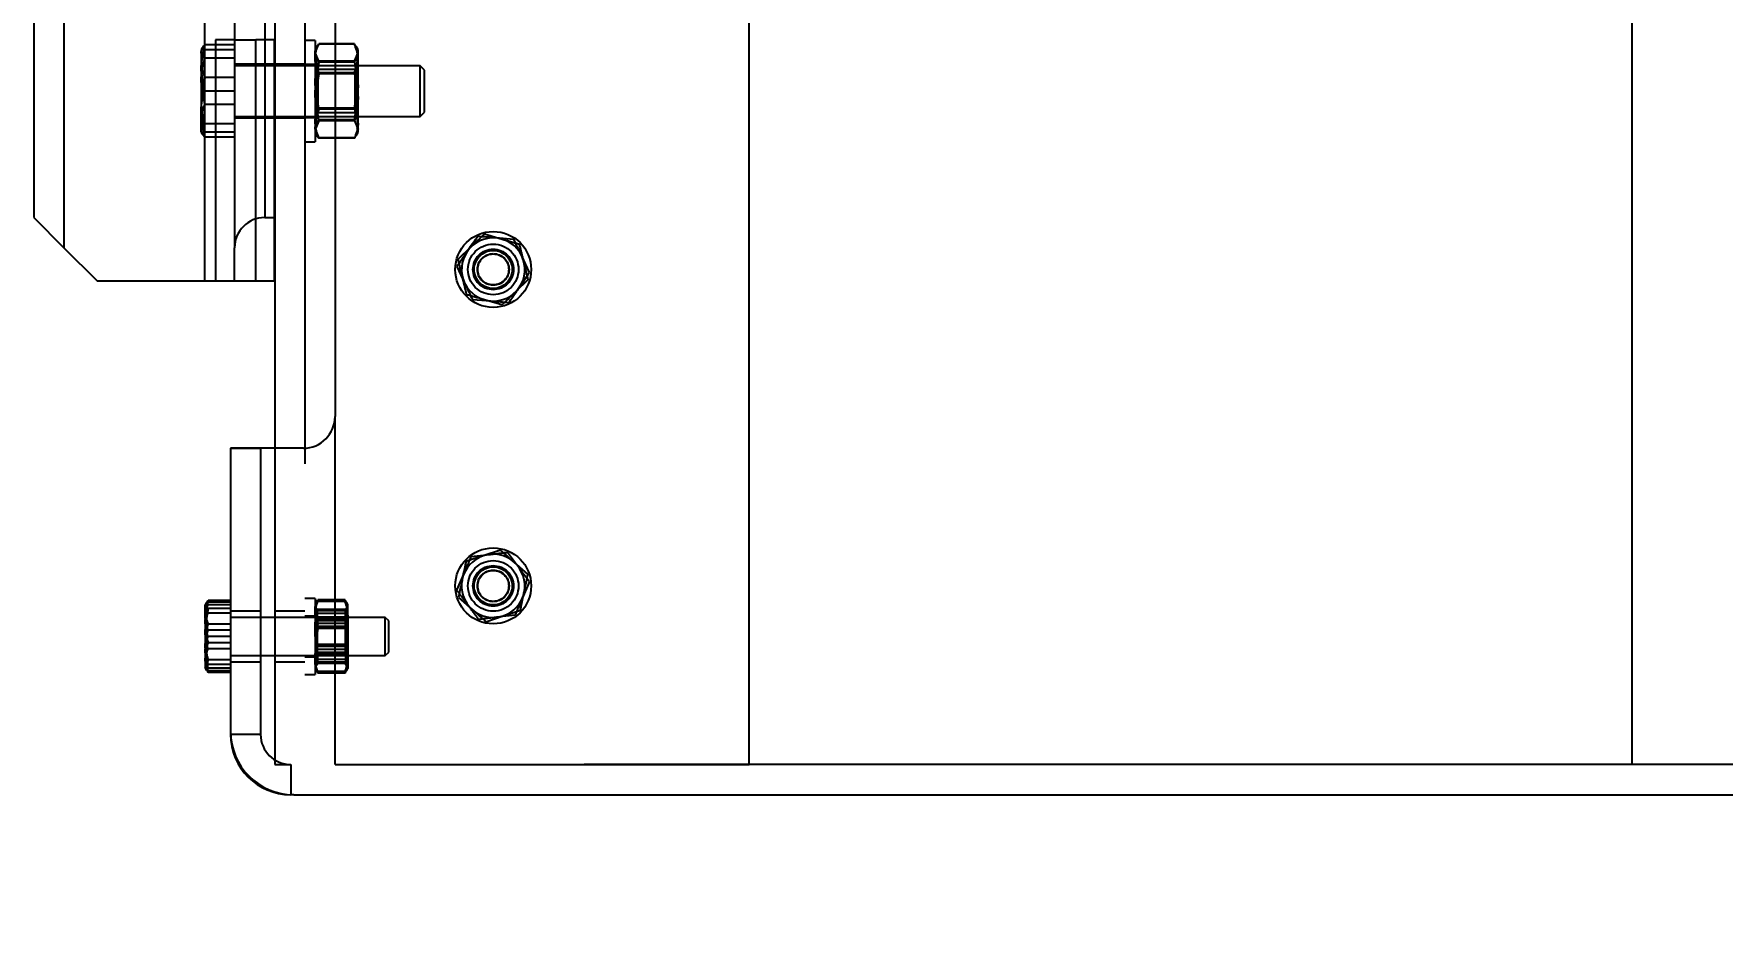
# Model space of a CAD drawing. Header units: metres. Extents: x 0 to 63075, y 0 to 44550.
# Drawn here: x 13919.3 to 14186.2, y 24408.7 to 24550 of the extents above; entities that cross this region are included whole.
import ezdxf

# ---------------------------------------------------------------- set-up
doc = ezdxf.new("R2010")
doc.units = ezdxf.units.M
doc.header["$LTSCALE"] = 75
doc.linetypes.add('HIDDEN2', pattern=[4.7625, 3.175, -1.5875])
for name, color, linetype in [('SDM', 7, 'Continuous'), ('SL4', 4, 'Continuous'), ('ST1', 7, 'HIDDEN2')]:
    doc.layers.add(name, color=color, linetype=linetype)
doc.styles.add('ROMANS', font='ROMANS.SHX')
doc.dimstyles.new('75___1-75', dxfattribs={"dimscale": 75, "dimtxt": 2.5, "dimasz": 2, "dimexe": 1.5, "dimexo": 1, "dimgap": 0.5, "dimtad": 1, "dimdec": 0, "dimzin": 12, "dimtxsty": 'ROMANS', "dimcen": 0, "dimclrd": 256, "dimclre": 256, "dimclrt": 3, "dimazin": 3, "dimtfac": 1, "dimtdec": 0, "dimtmove": 0, "dimatfit": 0, "dimfxl": 1, "dimlwd": -1, "dimlwe": -1, "dimarcsym": 0})

# ---------------------------------------------------------------- blocks, each defined once
blk = doc.blocks.new('*D21')
at = {"layer": 'Defpoints', "color": 0, "transparency": 16777216}
for p in [(14102.13, 24429.77), (16101.63, 22044.04), (16101.63, 22044.04)]:
    blk.add_point(p, dxfattribs=at)
at = {"layer": 'SDM', "transparency": 16777216}
for p, q in [((14102.13, 24354.77), (14102.13, 21931.54)), ((16101.63, 22119.04), (16101.63, 22156.54)), ((14252.13, 22044.04), (15951.63, 22044.04))]:
    blk.add_line(p, q, dxfattribs=at)
for points in [[(14252.13, 22069.04), (14252.13, 22019.04), (14102.13, 22044.04)], [(15951.63, 22069.04), (15951.63, 22019.04), (16101.63, 22044.04)]]:
    blk.add_solid(points, dxfattribs=at)
at = {"layer": 'SDM', "color": 3, "transparency": 16777216, "insert": (15101.88, 22175.29), "char_height": 187.5, "attachment_point": 5, "style": 'ROMANS'}
blk.add_mtext('1999', dxfattribs=at)
blk = doc.blocks.new('A$Ca53c419a')
at = {"layer": 'SL4'}
for p, q in [((91.19, 533.86), (86.44, 529.11)), ((378.02, 533.86), (91.19, 533.86)), ((86.44, 529.11), (81.19, 523.86)), ((378.19, 529.11), (86.44, 529.11)), ((81.19, 523.86), (81.19, 506.88)), ((104.69, 506.83), (107.94, 507.42)), ((104.69, 507.42), (107.94, 507.42)), ((114.44, 507.42), (107.94, 507.42)), ((111.19, 506.83), (114.44, 507.42)), ((117.69, 507.42), (114.44, 507.42)), ((19.68, 506.49), (19.31, 506.32)), ((19.31, 506.32), (19.46, 506.35)), ((19.31, 502.76), (19.31, 506.32)), ((19.57, 506.32), (20.08, 506.76)), ((19.57, 502.76), (19.57, 506.32)), ((23.29, 506.76), (20.08, 506.76)), ((20.58, 506.32), (23.29, 506.76)), ((20.58, 502.76), (20.58, 506.32)), ((28.21, 506.76), (23.29, 506.76)), ((26, 502.76), (26, 506.32)), ((28.21, 506.76), (30, 506.76)), ((30.43, 506.32), (29.92, 506.76)), ((30.36, 506.56), (30, 506.76)), ((30.32, 506.49), (30.69, 506.32)), ((30.43, 502.76), (30.43, 506.32)), ((30.69, 502.76), (30.69, 506.32)), ((81.19, 506.88), (81.19, 502.11)), ((104.69, 506.88), (81.19, 506.88)), ((104.69, 502.11), (104.69, 506.83)), ((111.19, 502.11), (111.19, 506.83)), ((344.4, 506.88), (117.69, 506.88)), ((117.69, 502.11), (117.69, 506.83)), ((54.76, 502.76), (9.53, 502.76)), ((9.53, 502.75), (9.53, 502.76)), ((54.76, 502.76), (10, 502.76)), ((54.76, 491.24), (54.76, 502.76)), ((54.76, 502.76), (54.76, 498)), ((81.19, 502.11), (86.44, 502.11)), ((81.19, 502.11), (81.19, 495.76)), ((378.19, 502.11), (86.44, 502.11)), ((54.76, 498), (54.76, 498)), ((91.19, 497.36), (91.19, 495.76)), ((381.19, 497.36), (91.19, 497.36)), ((1004.76, 495.76), (54.76, 495.76)), ((0.01, 493.24), (0, 493.24)), ((0, 492.76), (0, 209.24)), ((215, 486.24), (59.76, 486.24)), ((31.17, 466.72), (29.26, 464.55)), ((78.25, 464.52), (78.02, 461.64)), ((83.46, 467), (80.85, 465.76)), ((27.34, 462.39), (28.26, 459.65)), ((38.66, 460.09), (37.74, 462.83)), ((87.75, 457.96), (87.98, 460.84)), ((34.83, 455.76), (36.74, 457.93)), ((82.54, 455.48), (85.15, 456.72))]:
    blk.add_line(p, q, dxfattribs=at)
for centre, radius, start, end in [((10, 492.76), 10, 90, 180), ((9.53, 493.24), 9.53, 90, 180), ((86.44, 497.36), 4.76, 0, 90), ((59.76, 491.24), 5, 180, 270), ((33, 461.24), 5, 138.4818, 198.4818), ((33, 461.24), 5, 78.4818, 138.4818), ((33, 461.24), 5, 18.4818, 78.4818), ((83, 461.24), 5, 115.4181, 175.4181), ((83, 461.24), 5, 55.4181, 115.4181), ((83, 461.24), 5, 355.4181, 55.4181), ((33, 461.24), 5, 318.4818, 18.4818), ((33, 461.24), 5, 198.4818, 258.4818), ((83, 461.24), 5, 175.4181, 235.4181), ((83, 461.24), 5, 295.4181, 355.4181), ((33, 461.24), 5, 258.4818, 318.4818), ((83, 461.24), 5, 235.4181, 295.4181)]:
    blk.add_arc(centre, radius, start, end, dxfattribs=at)
for points, knots in [([(104.69, 507.42), (104.69, 507.41), (104.69, 507.38), (104.69, 507.07), (104.69, 506.83)], [0, 0, 0, 0, 0.241851, 1, 1, 1, 1]), ([(107.94, 507.42), (108.02, 507.41), (109.12, 507.41), (110.19, 507.11), (111.19, 506.83)], [0, 0, 0, 0, 0.070215, 1, 1, 1, 1]), ([(114.44, 507.42), (114.52, 507.41), (115.62, 507.41), (116.69, 507.11), (117.69, 506.83)], [0, 0, 0, 0, 0.070215, 1, 1, 1, 1]), ([(117.69, 506.83), (117.69, 507.07), (117.69, 507.38), (117.69, 507.41), (117.69, 507.42)], [0, 0, 0, 0, 0.758149, 1, 1, 1, 1]), ([(20.08, 506.76), (20.09, 506.76), (20.26, 506.76), (20.42, 506.53), (20.58, 506.32)], [0, 0, 0, 0, 0.070201, 1, 1, 1, 1]), ([(23.29, 506.76), (23.35, 506.76), (24.27, 506.76), (25.17, 506.53), (26, 506.32)], [0, 0, 0, 0, 0.0702006, 1, 1, 1, 1]), ([(26, 506.32), (26.56, 506.5), (27.29, 506.74), (28.04, 506.76), (28.21, 506.76)], [0, 0, 0, 0, 0.768151, 1, 1, 1, 1]), ([(28.21, 506.76), (28.8, 506.71), (29.55, 506.63), (30.27, 506.37), (30.43, 506.32)], [0, 0, 0, 0, 0.788999, 1, 1, 1, 1]), ([(29.26, 464.55), (29.21, 464.5), (28.56, 463.77), (27.93, 463.06), (27.34, 462.39)], [0, 0, 0, 0, 0.070201, 1, 1, 1, 1]), ([(34, 466.14), (33.78, 466.18), (32.82, 466.38), (31.89, 466.57), (31.17, 466.72)], [0, 0, 0, 0, 0.231849, 1, 1, 1, 1]), ([(36.83, 465.56), (36.63, 465.6), (35.71, 465.79), (34.75, 465.99), (34, 466.14)], [0, 0, 0, 0, 0.211001, 1, 1, 1, 1]), ([(37.74, 462.83), (37.72, 462.89), (37.41, 463.81), (37.11, 464.72), (36.83, 465.56)], [0, 0, 0, 0, 0.0702006, 1, 1, 1, 1]), ([(80.85, 465.76), (80.79, 465.73), (79.91, 465.31), (79.05, 464.9), (78.25, 464.52)], [0, 0, 0, 0, 0.070201, 1, 1, 1, 1]), ([(85.84, 465.36), (85.65, 465.49), (84.85, 466.04), (84.06, 466.58), (83.46, 467)], [0, 0, 0, 0, 0.231849, 1, 1, 1, 1]), ([(88.21, 463.72), (88.05, 463.83), (87.28, 464.36), (86.47, 464.92), (85.84, 465.36)], [0, 0, 0, 0, 0.211001, 1, 1, 1, 1]), ([(87.98, 460.84), (87.99, 460.91), (88.07, 461.88), (88.14, 462.83), (88.21, 463.72)], [0, 0, 0, 0, 0.070201, 1, 1, 1, 1]), ([(28.26, 459.65), (28.28, 459.59), (28.59, 458.67), (28.89, 457.76), (29.17, 456.92)], [0, 0, 0, 0, 0.0702006, 1, 1, 1, 1]), ([(36.74, 457.93), (36.79, 457.98), (37.44, 458.71), (38.07, 459.42), (38.66, 460.09)], [0, 0, 0, 0, 0.070201, 1, 1, 1, 1]), ([(78.02, 461.64), (78.01, 461.57), (77.93, 460.6), (77.86, 459.65), (77.79, 458.76)], [0, 0, 0, 0, 0.070201, 1, 1, 1, 1]), ([(29.17, 456.92), (29.89, 456.77), (30.82, 456.58), (31.78, 456.39), (32, 456.34)], [0, 0, 0, 0, 0.768151, 1, 1, 1, 1]), ([(77.79, 458.76), (78.39, 458.35), (79.17, 457.81), (79.98, 457.25), (80.16, 457.12)], [0, 0, 0, 0, 0.7681507, 1, 1, 1, 1]), ([(80.16, 457.12), (80.8, 456.69), (81.6, 456.13), (82.38, 455.6), (82.54, 455.48)], [0, 0, 0, 0, 0.788999, 1, 1, 1, 1]), ([(85.15, 456.72), (85.21, 456.75), (86.09, 457.17), (86.95, 457.58), (87.75, 457.96)], [0, 0, 0, 0, 0.070201, 1, 1, 1, 1]), ([(32, 456.34), (32.76, 456.19), (33.71, 455.99), (34.64, 455.8), (34.83, 455.76)], [0, 0, 0, 0, 0.788999, 1, 1, 1, 1])]:
    blk.add_open_spline(points, degree=3, knots=knots, dxfattribs=at)
at = {"layer": 'ST1'}
for p, q in [((381.19, 529.11), (86.44, 529.11)), ((103.9, 506.83), (106.48, 507.42)), ((104.43, 507.19), (103.9, 506.83)), ((104.69, 507.42), (104.42, 507.26)), ((109.07, 506.83), (112.72, 507.42)), ((113.32, 506.83), (109.67, 507.42)), ((118.49, 506.83), (115.9, 507.42)), ((117.97, 507.26), (117.69, 507.42)), ((19.46, 506.35), (21.17, 506.76)), ((20, 506.76), (19.64, 506.56)), ((20, 506.32), (22.5, 506.76)), ((20.08, 506.76), (20, 506.76)), ((20, 502.76), (20, 506.32)), ((21.29, 506.32), (20.3, 506.76)), ((21.29, 502.76), (21.29, 506.32)), ((23.03, 502.76), (23.03, 506.32)), ((24, 502.76), (24, 506.32)), ((25, 502.76), (25, 506.32)), ((29.42, 506.32), (26.71, 506.76)), ((26.97, 502.76), (26.97, 506.32)), ((28.71, 502.76), (28.71, 506.32)), ((30.69, 506.32), (28.83, 506.76)), ((29.42, 502.76), (29.42, 506.32)), ((30, 506.76), (29.92, 506.76)), ((30, 502.76), (30, 506.32)), ((381.19, 506.88), (81.19, 506.88)), ((119.29, 505.11), (81.19, 505.11)), ((103.9, 502.11), (103.9, 506.83)), ((117.69, 506.88), (104.69, 506.88)), ((106.02, 502.11), (106.02, 506.83)), ((109.07, 502.11), (109.07, 506.83)), ((113.32, 502.11), (113.32, 506.83)), ((116.37, 502.11), (116.37, 506.83)), ((118.49, 502.11), (118.49, 506.83)), ((119.29, 502.11), (119.29, 505.11)), ((9.53, 498), (9.53, 502.76)), ((9.53, 498), (9.53, 502.75)), ((21, 502.76), (21, 498)), ((22, 502.76), (22, 478.32)), ((28, 478.32), (28, 502.76)), ((29, 498), (29, 502.76)), ((106.94, 502.11), (106.94, 495.76)), ((107.19, 502.11), (107.19, 472.81)), ((115.19, 472.81), (115.19, 502.11)), ((115.44, 495.76), (115.44, 502.11)), ((119.29, 502.11), (119.29, 498.76)), ((54.76, 498), (9.53, 498)), ((81.19, 498.76), (119.29, 498.76)), ((378.19, 497.36), (91.19, 497.36)), ((119.29, 495.8), (119.29, 498.76)), ((119.29, 495.76), (119.29, 498.76)), ((54.76, 495.76), (4.76, 495.76)), ((4.76, 495.76), (4.76, 493.24)), ((21, 495.76), (21, 491)), ((29, 491), (29, 495.76)), ((81.19, 495.8), (119.29, 495.8)), ((106.94, 495.76), (106.94, 491)), ((115.44, 491), (115.44, 495.76)), ((0, 492.76), (0, 493.24)), ((4.76, 493.24), (0, 493.24)), ((4.76, 493.24), (0.01, 493.24)), ((4.76, 208.76), (4.76, 493.24)), ((1004.76, 491), (4.76, 491)), ((19, 491), (19, 489.4)), ((30.44, 489.4), (19, 489.4)), ((19.23, 484.65), (19.23, 488.96)), ((19.61, 489.18), (19.24, 488.96)), ((19.64, 489.12), (19.3, 488.96)), ((19.3, 484.65), (19.3, 488.96)), ((19.81, 489.2), (19.41, 488.96)), ((19.41, 484.65), (19.41, 488.96)), ((19.88, 489.25), (19.49, 488.96)), ((19.49, 484.65), (19.49, 488.96)), ((19.77, 489.27), (19.61, 489.18)), ((19.84, 489.31), (19.77, 489.27)), ((20, 489.4), (19.84, 489.31)), ((20.07, 489.25), (20.74, 489.4)), ((20.75, 488.96), (20.12, 489.4)), ((21.37, 488.96), (20.33, 489.4)), ((21.97, 488.96), (20.6, 489.4)), ((20.75, 484.65), (20.75, 488.96)), ((20.97, 484.65), (20.97, 488.96)), ((21.37, 484.65), (21.37, 488.96)), ((21.8, 491), (21.8, 489.4)), ((21.97, 484.65), (21.97, 488.96)), ((22, 489.4), (22.5, 489.05)), ((22.26, 488.96), (25.14, 489.4)), ((22.26, 484.65), (22.26, 488.96)), ((26.69, 489.05), (22.5, 489.05)), ((22.5, 489.05), (22.5, 484.58)), ((22.93, 488.96), (25.78, 489.4)), ((22.93, 484.65), (22.93, 488.96)), ((23.44, 488.96), (26.24, 489.4)), ((23.44, 484.65), (23.44, 488.96)), ((26.26, 488.96), (23.5, 489.4)), ((23.74, 488.96), (26.5, 489.4)), ((23.74, 484.65), (23.74, 488.96)), ((26.56, 488.96), (23.76, 489.4)), ((27.07, 488.96), (24.22, 489.4)), ((27.74, 488.96), (24.86, 489.4)), ((26.26, 484.65), (26.26, 488.96)), ((26.56, 484.65), (26.56, 488.96)), ((27.5, 489.05), (26.69, 489.05)), ((27.07, 484.65), (27.07, 488.96)), ((27.5, 489.05), (28, 489.4)), ((27.5, 484.58), (27.5, 489.05)), ((27.74, 484.65), (27.74, 488.96)), ((28.03, 488.96), (29.4, 489.4)), ((28.03, 484.65), (28.03, 488.96)), ((28.2, 489.4), (28.2, 491)), ((28.63, 488.96), (29.67, 489.4)), ((28.63, 484.65), (28.63, 488.96)), ((29.03, 488.96), (29.81, 489.4)), ((29.03, 484.65), (29.03, 488.96)), ((29.25, 484.65), (29.25, 488.96)), ((30.16, 489.31), (30, 489.4)), ((30.12, 489.25), (30.51, 488.96)), ((30.23, 489.27), (30.16, 489.31)), ((30.19, 489.2), (30.59, 488.96)), ((30.39, 489.18), (30.23, 489.27)), ((30.36, 489.12), (30.7, 488.96)), ((30.69, 489), (30.39, 489.18)), ((31, 489.4), (30.44, 489.4)), ((30.51, 484.65), (30.51, 488.96)), ((30.59, 484.65), (30.59, 488.96)), ((30.68, 488.99), (30.77, 488.96)), ((30.7, 484.65), (30.7, 488.96)), ((30.77, 484.65), (30.77, 488.96)), ((31, 489.4), (31, 491)), ((103.19, 491), (103.19, 489.4)), ((119.19, 489.4), (103.19, 489.4)), ((103.75, 483.18), (103.75, 488.82)), ((103.78, 483.18), (103.78, 488.82)), ((104.69, 489.4), (104.16, 489.09)), ((106.47, 488.82), (105.13, 489.4)), ((105.3, 489.24), (106.14, 489.4)), ((108.32, 488.82), (106.04, 489.4)), ((106.47, 483.18), (106.47, 488.82)), ((106.63, 488.82), (110.35, 489.4)), ((106.63, 483.18), (106.63, 488.82)), ((106.99, 491), (106.99, 489.4)), ((107.19, 489.4), (107.79, 488.98)), ((114.33, 488.98), (107.79, 488.98)), ((107.79, 488.98), (107.79, 483.05)), ((108.32, 483.18), (108.32, 488.82)), ((108.5, 488.82), (112.21, 489.4)), ((108.5, 483.18), (108.5, 488.82)), ((113.89, 488.82), (110.18, 489.4)), ((115.76, 488.82), (112.04, 489.4)), ((113.89, 483.18), (113.89, 488.82)), ((114.07, 488.82), (116.35, 489.4)), ((114.07, 483.18), (114.07, 488.82)), ((114.59, 488.98), (114.33, 488.98)), ((114.59, 488.98), (115.19, 489.4)), ((114.59, 483.05), (114.59, 488.98)), ((115.39, 489.4), (115.39, 491)), ((115.76, 483.18), (115.76, 488.82)), ((115.91, 488.82), (117.26, 489.4)), ((115.91, 483.18), (115.91, 488.82)), ((116.25, 489.4), (116.59, 489.38)), ((118.23, 489.09), (117.69, 489.4)), ((118.41, 488.88), (118.61, 488.82)), ((118.61, 483.18), (118.61, 488.82)), ((118.64, 483.18), (118.64, 488.82)), ((119.19, 489.4), (119.19, 491)), ((4.76, 486.24), (4.76, 420.77)), ((4.76, 486.24), (59.76, 486.24)), ((19.32, 484.62), (19.23, 484.65)), ((19.31, 484.6), (19.61, 484.43)), ((19.61, 484.43), (19.77, 484.34)), ((19.77, 484.34), (19.84, 484.29)), ((19.84, 484.29), (20, 484.2)), ((20.12, 484.2), (20, 484.2)), ((20.75, 484.65), (20.12, 484.2)), ((23.5, 484.2), (20.12, 484.2)), ((21.37, 484.65), (20.33, 484.2)), ((21.97, 484.65), (20.6, 484.2)), ((22.5, 484.58), (22, 484.23)), ((22, 484.23), (27.03, 484.23)), ((22, 484.23), (22, 484.2)), ((22.26, 484.65), (25.14, 484.2)), ((22.5, 484.58), (27.5, 484.58)), ((22.93, 484.65), (25.78, 484.2)), ((23.44, 484.65), (26.24, 484.2)), ((26.26, 484.65), (23.5, 484.2)), ((28.38, 484.2), (23.5, 484.2)), ((23.74, 484.65), (26.5, 484.2)), ((26.56, 484.65), (23.76, 484.2)), ((27.07, 484.65), (24.22, 484.2)), ((27.74, 484.65), (24.86, 484.2)), ((27.03, 484.23), (28, 484.23)), ((28, 484.23), (27.5, 484.58)), ((28, 484.2), (28, 484.23)), ((28.03, 484.65), (29.4, 484.2)), ((28.38, 484.2), (30, 484.2)), ((28.63, 484.65), (29.67, 484.2)), ((29.03, 484.65), (29.81, 484.2)), ((29.88, 484.2), (29.92, 484.2)), ((30, 484.2), (30.16, 484.29)), ((30.12, 484.36), (30.51, 484.65)), ((30.16, 484.29), (30.23, 484.34)), ((30.23, 484.34), (30.39, 484.43)), ((30.39, 484.43), (30.76, 484.64)), ((106.47, 483.18), (105.13, 482.6)), ((108.32, 483.18), (106.04, 482.6)), ((106.63, 483.18), (110.35, 482.6)), ((108.5, 483.18), (112.21, 482.6)), ((113.89, 483.18), (110.18, 482.6)), ((115.76, 483.18), (112.04, 482.6)), ((114.07, 483.18), (116.35, 482.6)), ((115.91, 483.18), (117.26, 482.6)), ((118.41, 483.12), (118.61, 483.18)), ((104.16, 482.91), (104.69, 482.6)), ((104.69, 482.6), (106.04, 482.6)), ((105.3, 482.76), (106.14, 482.6)), ((106.04, 482.6), (112.04, 482.6)), ((107.79, 483.05), (107.19, 482.63)), ((107.19, 482.63), (114.89, 482.63)), ((107.19, 482.63), (107.19, 482.6)), ((107.79, 483.05), (114.59, 483.05)), ((112.04, 482.6), (117.2, 482.6)), ((115.19, 482.63), (114.59, 483.05)), ((114.89, 482.63), (115.19, 482.63)), ((115.19, 482.6), (115.19, 482.63)), ((116.25, 482.6), (116.59, 482.63)), ((117.2, 482.6), (117.69, 482.6)), ((117.69, 482.6), (118.23, 482.91)), ((22, 478.32), (28, 478.32)), ((22, 478.32), (22.55, 477.76)), ((22.55, 477.76), (27.45, 477.76)), ((27.45, 477.76), (28, 478.32)), ((107.19, 472.81), (115.19, 472.81)), ((107.19, 472.81), (107.88, 472.12)), ((114.5, 472.12), (115.19, 472.81)), ((107.88, 472.12), (114.5, 472.12)), ((32.31, 466.97), (34.97, 465.84)), ((37.62, 464.7), (37.96, 461.84)), ((84.61, 466.78), (86.61, 464.7)), ((77.39, 459.87), (78.2, 462.64)), ((88.61, 462.61), (87.8, 459.84)), ((28.38, 457.78), (28.04, 460.64)), ((33.69, 455.51), (31.03, 456.64)), ((81.39, 455.7), (79.39, 457.78)), ((4.76, 420.77), (215.01, 420.77)), ((4.76, 281.23), (215.01, 281.23)), ((4.76, 215.76), (4.76, 281.23))]:
    blk.add_line(p, q, dxfattribs=at)
for centre, radius in [((33, 461.24), 6), ((83, 461.24), 6), ((33, 461.24), 4), ((33, 461.24), 3.2), ((83, 461.24), 4), ((83, 461.24), 3.2), ((33, 461.24), 3), ((33, 461.24), 2.5), ((33, 461.24), 2.45), ((83, 461.24), 3), ((83, 461.24), 2.5), ((83, 461.24), 2.45)]:
    blk.add_circle(centre, radius, dxfattribs=at)
blk.add_arc((9.53, 493.24), 4.76, 90, 180, dxfattribs=at)
for points, knots in [([(106.02, 506.83), (105.94, 506.91), (105.6, 507.25), (105.24, 507.34), (104.96, 507.42)], [0, 0, 0, 0, 0.223713, 1, 1, 1, 1]), ([(109.67, 507.42), (109.58, 507.41), (108.35, 507.41), (107.14, 507.11), (106.02, 506.83)], [0, 0, 0, 0, 0.070215, 1, 1, 1, 1]), ([(106.48, 507.42), (106.55, 507.41), (107.42, 507.41), (108.27, 507.11), (109.07, 506.83)], [0, 0, 0, 0, 0.070215, 1, 1, 1, 1]), ([(112.72, 507.42), (112.8, 507.41), (114.04, 507.41), (115.24, 507.11), (116.37, 506.83)], [0, 0, 0, 0, 0.0702148, 1, 1, 1, 1]), ([(115.9, 507.42), (115.84, 507.41), (114.97, 507.41), (114.11, 507.11), (113.32, 506.83)], [0, 0, 0, 0, 0.070215, 1, 1, 1, 1]), ([(116.37, 506.83), (116.63, 507.07), (116.98, 507.38), (117.34, 507.41), (117.43, 507.42)], [0, 0, 0, 0, 0.758149, 1, 1, 1, 1]), ([(117.96, 507.18), (118.06, 507.15), (118.24, 507.1), (118.41, 506.92), (118.49, 506.83)], [0, 0, 0, 0, 0.552236, 1, 1, 1, 1]), ([(21.79, 506.76), (21.61, 506.76), (20.86, 506.74), (20.13, 506.5), (19.57, 506.32)], [0, 0, 0, 0, 0.231849, 1, 1, 1, 1]), ([(20.3, 506.76), (20.28, 506.76), (20.07, 506.76), (19.86, 506.62), (19.68, 506.49)], [0, 0, 0, 0, 0.111278, 1, 1, 1, 1]), ([(21.17, 506.76), (21.21, 506.76), (21.84, 506.76), (22.45, 506.53), (23.03, 506.32)], [0, 0, 0, 0, 0.070201, 1, 1, 1, 1]), ([(24.13, 506.76), (23.91, 506.76), (22.95, 506.74), (22.01, 506.5), (21.29, 506.32)], [0, 0, 0, 0, 0.231849, 1, 1, 1, 1]), ([(24, 506.32), (23.85, 506.37), (23.13, 506.63), (22.38, 506.71), (21.79, 506.76)], [0, 0, 0, 0, 0.211001, 1, 1, 1, 1]), ([(22.5, 506.76), (22.56, 506.76), (23.4, 506.76), (24.23, 506.53), (25, 506.32)], [0, 0, 0, 0, 0.070201, 1, 1, 1, 1]), ([(23.03, 506.32), (23.75, 506.5), (24.68, 506.74), (25.65, 506.76), (25.87, 506.76)], [0, 0, 0, 0, 0.768151, 1, 1, 1, 1]), ([(26.71, 506.76), (26.65, 506.76), (25.73, 506.76), (24.83, 506.53), (24, 506.32)], [0, 0, 0, 0, 0.070201, 1, 1, 1, 1]), ([(26.97, 506.32), (26.78, 506.37), (25.85, 506.63), (24.89, 506.71), (24.13, 506.76)], [0, 0, 0, 0, 0.211001, 1, 1, 1, 1]), ([(25, 506.32), (25.63, 506.5), (26.46, 506.74), (27.3, 506.76), (27.5, 506.76)], [0, 0, 0, 0, 0.768151, 1, 1, 1, 1]), ([(25.87, 506.76), (26.63, 506.71), (27.59, 506.63), (28.52, 506.37), (28.71, 506.32)], [0, 0, 0, 0, 0.7889992, 1, 1, 1, 1]), ([(28.83, 506.76), (28.79, 506.76), (28.16, 506.76), (27.55, 506.53), (26.97, 506.32)], [0, 0, 0, 0, 0.070201, 1, 1, 1, 1]), ([(27.5, 506.76), (28.17, 506.71), (29.01, 506.63), (29.83, 506.37), (30, 506.32)], [0, 0, 0, 0, 0.788999, 1, 1, 1, 1]), ([(20.6, 489.4), (20.57, 489.4), (20.1, 489.4), (19.65, 489.17), (19.23, 488.96)], [0, 0, 0, 0, 0.070201, 1, 1, 1, 1]), ([(19.3, 488.96), (19.45, 489.02), (20.04, 489.29), (20.66, 489.35), (21.11, 489.4)], [0, 0, 0, 0, 0.2575513, 1, 1, 1, 1]), ([(19.41, 488.96), (19.57, 489.02), (20.23, 489.29), (20.92, 489.35), (21.42, 489.4)], [0, 0, 0, 0, 0.257551, 1, 1, 1, 1]), ([(19.49, 488.96), (19.67, 489.02), (20.36, 489.29), (21.08, 489.35), (21.62, 489.4)], [0, 0, 0, 0, 0.257551, 1, 1, 1, 1]), ([(20.74, 489.4), (20.88, 489.4), (21.39, 489.37), (21.89, 489.13), (22.26, 488.96)], [0, 0, 0, 0, 0.268634, 1, 1, 1, 1]), ([(23.5, 489.4), (23.44, 489.4), (22.51, 489.4), (21.6, 489.17), (20.75, 488.96)], [0, 0, 0, 0, 0.0702006, 1, 1, 1, 1]), ([(23.76, 489.4), (23.7, 489.4), (22.75, 489.4), (21.83, 489.17), (20.97, 488.96)], [0, 0, 0, 0, 0.070201, 1, 1, 1, 1]), ([(21.11, 489.4), (21.28, 489.4), (21.89, 489.37), (22.49, 489.13), (22.93, 488.96)], [0, 0, 0, 0, 0.268634, 1, 1, 1, 1]), ([(24.22, 489.4), (24.15, 489.4), (23.19, 489.4), (22.25, 489.17), (21.37, 488.96)], [0, 0, 0, 0, 0.070201, 1, 1, 1, 1]), ([(21.42, 489.4), (21.61, 489.4), (22.29, 489.37), (22.95, 489.13), (23.44, 488.96)], [0, 0, 0, 0, 0.2686336, 1, 1, 1, 1]), ([(21.62, 489.4), (21.81, 489.4), (22.53, 489.37), (23.23, 489.13), (23.74, 488.96)], [0, 0, 0, 0, 0.268634, 1, 1, 1, 1]), ([(24.86, 489.4), (24.79, 489.4), (23.81, 489.4), (22.86, 489.17), (21.97, 488.96)], [0, 0, 0, 0, 0.070201, 1, 1, 1, 1]), ([(25.14, 489.4), (25.21, 489.4), (26.19, 489.4), (27.14, 489.17), (28.03, 488.96)], [0, 0, 0, 0, 0.070201, 1, 1, 1, 1]), ([(25.78, 489.4), (25.85, 489.4), (26.81, 489.4), (27.75, 489.17), (28.63, 488.96)], [0, 0, 0, 0, 0.070201, 1, 1, 1, 1]), ([(26.24, 489.4), (26.3, 489.4), (27.25, 489.4), (28.17, 489.17), (29.03, 488.96)], [0, 0, 0, 0, 0.070201, 1, 1, 1, 1]), ([(26.26, 488.96), (26.43, 489.02), (27.13, 489.29), (27.85, 489.35), (28.38, 489.4)], [0, 0, 0, 0, 0.257551, 1, 1, 1, 1]), ([(26.5, 489.4), (26.56, 489.4), (27.49, 489.4), (28.4, 489.17), (29.25, 488.96)], [0, 0, 0, 0, 0.0702006, 1, 1, 1, 1]), ([(26.56, 488.96), (26.73, 489.02), (27.39, 489.29), (28.07, 489.35), (28.58, 489.4)], [0, 0, 0, 0, 0.257551, 1, 1, 1, 1]), ([(27.07, 488.96), (27.23, 489.02), (27.82, 489.29), (28.43, 489.35), (28.89, 489.4)], [0, 0, 0, 0, 0.257551, 1, 1, 1, 1]), ([(27.74, 488.96), (27.87, 489.02), (28.36, 489.29), (28.88, 489.35), (29.26, 489.4)], [0, 0, 0, 0, 0.257551, 1, 1, 1, 1]), ([(28.38, 489.4), (28.58, 489.4), (29.3, 489.37), (30, 489.13), (30.51, 488.96)], [0, 0, 0, 0, 0.2686336, 1, 1, 1, 1]), ([(28.58, 489.4), (28.76, 489.4), (29.44, 489.37), (30.11, 489.13), (30.59, 488.96)], [0, 0, 0, 0, 0.268634, 1, 1, 1, 1]), ([(28.89, 489.4), (29.05, 489.4), (29.67, 489.37), (30.27, 489.13), (30.7, 488.96)], [0, 0, 0, 0, 0.268634, 1, 1, 1, 1]), ([(29.26, 489.4), (29.39, 489.4), (29.91, 489.37), (30.41, 489.13), (30.77, 488.96)], [0, 0, 0, 0, 0.268634, 1, 1, 1, 1]), ([(106.04, 489.4), (105.98, 489.4), (105.21, 489.39), (104.45, 489.1), (103.75, 488.82)], [0, 0, 0, 0, 0.070215, 1, 1, 1, 1]), ([(103.75, 488.82), (103.87, 488.92), (104, 489.04), (104.14, 489.08), (104.15, 489.08)], [0, 0, 0, 0, 0.914803, 1, 1, 1, 1]), ([(105.13, 489.4), (105.1, 489.4), (104.79, 489.4), (104.49, 489.2), (104.23, 489.03)], [0, 0, 0, 0, 0.105284, 1, 1, 1, 1]), ([(105.19, 489.4), (105.32, 489.39), (105.81, 489.36), (106.28, 489.05), (106.63, 488.82)], [0, 0, 0, 0, 0.268634, 1, 1, 1, 1]), ([(106.14, 489.4), (106.35, 489.39), (107.15, 489.36), (107.93, 489.05), (108.5, 488.82)], [0, 0, 0, 0, 0.2686336, 1, 1, 1, 1]), ([(110.18, 489.4), (110.09, 489.4), (108.84, 489.39), (107.62, 489.1), (106.47, 488.82)], [0, 0, 0, 0, 0.070215, 1, 1, 1, 1]), ([(112.04, 489.4), (111.95, 489.4), (110.7, 489.39), (109.46, 489.1), (108.32, 488.82)], [0, 0, 0, 0, 0.070215, 1, 1, 1, 1]), ([(110.35, 489.4), (110.44, 489.4), (111.69, 489.39), (112.92, 489.1), (114.07, 488.82)], [0, 0, 0, 0, 0.070215, 1, 1, 1, 1]), ([(112.21, 489.4), (112.29, 489.4), (113.55, 489.39), (114.77, 489.1), (115.91, 488.82)], [0, 0, 0, 0, 0.070215, 1, 1, 1, 1]), ([(113.89, 488.82), (114.09, 488.91), (114.86, 489.25), (115.65, 489.34), (116.25, 489.4)], [0, 0, 0, 0, 0.257551, 1, 1, 1, 1]), ([(115.76, 488.82), (115.88, 488.91), (116.35, 489.25), (116.84, 489.34), (117.2, 489.4)], [0, 0, 0, 0, 0.257551, 1, 1, 1, 1]), ([(116.35, 489.4), (116.41, 489.4), (117.18, 489.39), (117.93, 489.1), (118.64, 488.82)], [0, 0, 0, 0, 0.0702148, 1, 1, 1, 1]), ([(117.2, 489.4), (117.33, 489.39), (117.82, 489.36), (118.29, 489.05), (118.64, 488.82)], [0, 0, 0, 0, 0.268634, 1, 1, 1, 1]), ([(19.23, 484.65), (19.36, 484.58), (19.85, 484.32), (20.36, 484.25), (20.74, 484.2)], [0, 0, 0, 0, 0.257551, 1, 1, 1, 1]), ([(20.33, 484.2), (20.31, 484.2), (19.96, 484.21), (19.62, 484.44), (19.3, 484.65)], [0, 0, 0, 0, 0.0702006, 1, 1, 1, 1]), ([(19.3, 484.65), (19.45, 484.58), (20.04, 484.32), (20.66, 484.25), (21.11, 484.2)], [0, 0, 0, 0, 0.257551, 1, 1, 1, 1]), ([(20.19, 484.2), (20.17, 484.2), (19.9, 484.21), (19.65, 484.44), (19.41, 484.65)], [0, 0, 0, 0, 0.070201, 1, 1, 1, 1]), ([(19.41, 484.65), (19.57, 484.58), (20.23, 484.32), (20.92, 484.25), (21.42, 484.2)], [0, 0, 0, 0, 0.257551, 1, 1, 1, 1]), ([(20.12, 484.2), (20.1, 484.2), (19.89, 484.21), (19.68, 484.44), (19.49, 484.65)], [0, 0, 0, 0, 0.070201, 1, 1, 1, 1]), ([(19.49, 484.65), (19.67, 484.58), (20.36, 484.32), (21.08, 484.25), (21.62, 484.2)], [0, 0, 0, 0, 0.2575513, 1, 1, 1, 1]), ([(20.74, 484.2), (20.88, 484.21), (21.39, 484.23), (21.89, 484.47), (22.26, 484.65)], [0, 0, 0, 0, 0.268634, 1, 1, 1, 1]), ([(23.5, 484.2), (23.44, 484.2), (22.51, 484.21), (21.6, 484.44), (20.75, 484.65)], [0, 0, 0, 0, 0.0702006, 1, 1, 1, 1]), ([(23.76, 484.2), (23.7, 484.2), (22.75, 484.21), (21.83, 484.44), (20.97, 484.65)], [0, 0, 0, 0, 0.070201, 1, 1, 1, 1]), ([(21.11, 484.2), (21.28, 484.21), (21.89, 484.23), (22.49, 484.47), (22.93, 484.65)], [0, 0, 0, 0, 0.268634, 1, 1, 1, 1]), ([(24.22, 484.2), (24.15, 484.2), (23.19, 484.21), (22.25, 484.44), (21.37, 484.65)], [0, 0, 0, 0, 0.070201, 1, 1, 1, 1]), ([(21.42, 484.2), (21.61, 484.21), (22.29, 484.23), (22.95, 484.47), (23.44, 484.65)], [0, 0, 0, 0, 0.268634, 1, 1, 1, 1]), ([(21.62, 484.2), (21.81, 484.21), (22.53, 484.23), (23.23, 484.47), (23.74, 484.65)], [0, 0, 0, 0, 0.268634, 1, 1, 1, 1]), ([(24.86, 484.2), (24.79, 484.2), (23.81, 484.21), (22.86, 484.44), (21.97, 484.65)], [0, 0, 0, 0, 0.070201, 1, 1, 1, 1]), ([(25.14, 484.2), (25.21, 484.2), (26.19, 484.21), (27.14, 484.44), (28.03, 484.65)], [0, 0, 0, 0, 0.0702006, 1, 1, 1, 1]), ([(25.78, 484.2), (25.85, 484.2), (26.81, 484.21), (27.75, 484.44), (28.63, 484.65)], [0, 0, 0, 0, 0.070201, 1, 1, 1, 1]), ([(26.24, 484.2), (26.3, 484.2), (27.25, 484.21), (28.17, 484.44), (29.03, 484.65)], [0, 0, 0, 0, 0.070201, 1, 1, 1, 1]), ([(26.26, 484.65), (26.43, 484.58), (27.13, 484.32), (27.85, 484.25), (28.38, 484.2)], [0, 0, 0, 0, 0.257551, 1, 1, 1, 1]), ([(26.5, 484.2), (26.56, 484.2), (27.49, 484.21), (28.4, 484.44), (29.25, 484.65)], [0, 0, 0, 0, 0.0702006, 1, 1, 1, 1]), ([(26.56, 484.65), (26.73, 484.58), (27.39, 484.32), (28.07, 484.25), (28.58, 484.2)], [0, 0, 0, 0, 0.257551, 1, 1, 1, 1]), ([(27.07, 484.65), (27.23, 484.58), (27.82, 484.32), (28.43, 484.25), (28.89, 484.2)], [0, 0, 0, 0, 0.257551, 1, 1, 1, 1]), ([(27.74, 484.65), (27.87, 484.58), (28.36, 484.32), (28.88, 484.25), (29.26, 484.2)], [0, 0, 0, 0, 0.257551, 1, 1, 1, 1]), ([(28.38, 484.2), (28.58, 484.21), (29.3, 484.23), (30, 484.47), (30.51, 484.65)], [0, 0, 0, 0, 0.268634, 1, 1, 1, 1]), ([(28.58, 484.2), (28.76, 484.21), (29.44, 484.23), (30.11, 484.47), (30.59, 484.65)], [0, 0, 0, 0, 0.268634, 1, 1, 1, 1]), ([(28.89, 484.2), (29.05, 484.21), (29.67, 484.23), (30.27, 484.47), (30.7, 484.65)], [0, 0, 0, 0, 0.268634, 1, 1, 1, 1]), ([(29.26, 484.2), (29.39, 484.21), (29.91, 484.23), (30.41, 484.47), (30.77, 484.65)], [0, 0, 0, 0, 0.268634, 1, 1, 1, 1]), ([(29.4, 484.2), (29.43, 484.2), (29.49, 484.2), (29.54, 484.22), (29.57, 484.23)], [0, 0, 0, 0, 0.580266, 1, 1, 1, 1]), ([(29.67, 484.2), (29.69, 484.2), (30.04, 484.21), (30.38, 484.44), (30.7, 484.65)], [0, 0, 0, 0, 0.0702006, 1, 1, 1, 1]), ([(29.81, 484.2), (29.83, 484.2), (30.1, 484.21), (30.35, 484.44), (30.59, 484.65)], [0, 0, 0, 0, 0.0702006, 1, 1, 1, 1]), ([(106.04, 482.6), (105.98, 482.6), (105.21, 482.61), (104.45, 482.91), (103.75, 483.18)], [0, 0, 0, 0, 0.0702148, 1, 1, 1, 1]), ([(103.75, 483.18), (103.87, 483.1), (104.34, 482.76), (104.83, 482.67), (105.19, 482.6)], [0, 0, 0, 0, 0.257551, 1, 1, 1, 1]), ([(105.19, 482.6), (105.32, 482.61), (105.81, 482.64), (106.28, 482.96), (106.63, 483.18)], [0, 0, 0, 0, 0.268634, 1, 1, 1, 1]), ([(106.14, 482.6), (106.35, 482.61), (107.15, 482.64), (107.93, 482.96), (108.5, 483.18)], [0, 0, 0, 0, 0.268634, 1, 1, 1, 1]), ([(110.18, 482.6), (110.09, 482.6), (108.84, 482.61), (107.62, 482.91), (106.47, 483.18)], [0, 0, 0, 0, 0.070215, 1, 1, 1, 1]), ([(112.04, 482.6), (111.95, 482.6), (110.7, 482.61), (109.46, 482.91), (108.32, 483.18)], [0, 0, 0, 0, 0.070215, 1, 1, 1, 1]), ([(110.35, 482.6), (110.44, 482.6), (111.69, 482.61), (112.92, 482.91), (114.07, 483.18)], [0, 0, 0, 0, 0.070215, 1, 1, 1, 1]), ([(112.21, 482.6), (112.29, 482.6), (113.55, 482.61), (114.77, 482.91), (115.91, 483.18)], [0, 0, 0, 0, 0.070215, 1, 1, 1, 1]), ([(113.89, 483.18), (114.09, 483.1), (114.86, 482.76), (115.65, 482.67), (116.25, 482.6)], [0, 0, 0, 0, 0.257551, 1, 1, 1, 1]), ([(115.76, 483.18), (115.88, 483.1), (116.35, 482.76), (116.84, 482.67), (117.2, 482.6)], [0, 0, 0, 0, 0.257551, 1, 1, 1, 1]), ([(116.35, 482.6), (116.41, 482.6), (117.18, 482.61), (117.93, 482.91), (118.64, 483.18)], [0, 0, 0, 0, 0.0702148, 1, 1, 1, 1]), ([(117.2, 482.6), (117.33, 482.61), (117.82, 482.64), (118.29, 482.96), (118.64, 483.18)], [0, 0, 0, 0, 0.268634, 1, 1, 1, 1]), ([(27.69, 463.51), (27.89, 463.66), (28.64, 464.22), (29.42, 464.81), (30, 465.24)], [0, 0, 0, 0, 0.2575513, 1, 1, 1, 1]), ([(30, 465.24), (30.21, 465.4), (30.99, 465.98), (31.76, 466.56), (32.31, 466.97)], [0, 0, 0, 0, 0.268634, 1, 1, 1, 1]), ([(34.97, 465.84), (35.03, 465.81), (35.93, 465.43), (36.8, 465.05), (37.62, 464.7)], [0, 0, 0, 0, 0.070201, 1, 1, 1, 1]), ([(78.2, 462.64), (78.22, 462.7), (78.49, 463.64), (78.76, 464.56), (79.01, 465.41)], [0, 0, 0, 0, 0.070201, 1, 1, 1, 1]), ([(79.01, 465.41), (79.24, 465.47), (80.16, 465.69), (81.1, 465.92), (81.81, 466.1)], [0, 0, 0, 0, 0.257551, 1, 1, 1, 1]), ([(81.81, 466.1), (82.06, 466.16), (83.01, 466.39), (83.94, 466.62), (84.61, 466.78)], [0, 0, 0, 0, 0.268634, 1, 1, 1, 1]), ([(86.61, 464.7), (86.66, 464.65), (87.33, 463.95), (87.99, 463.26), (88.61, 462.61)], [0, 0, 0, 0, 0.0702006, 1, 1, 1, 1]), ([(28.04, 460.64), (28.03, 460.71), (27.91, 461.68), (27.8, 462.63), (27.69, 463.51)], [0, 0, 0, 0, 0.070201, 1, 1, 1, 1]), ([(37.96, 461.84), (37.97, 461.77), (38.09, 460.8), (38.2, 459.85), (38.31, 458.97)], [0, 0, 0, 0, 0.070201, 1, 1, 1, 1]), ([(79.39, 457.78), (79.34, 457.83), (78.67, 458.53), (78.01, 459.22), (77.39, 459.87)], [0, 0, 0, 0, 0.070201, 1, 1, 1, 1]), ([(87.8, 459.84), (87.78, 459.78), (87.51, 458.84), (87.24, 457.92), (86.99, 457.07)], [0, 0, 0, 0, 0.070201, 1, 1, 1, 1]), ([(31.03, 456.64), (30.97, 456.67), (30.07, 457.05), (29.2, 457.43), (28.38, 457.78)], [0, 0, 0, 0, 0.070201, 1, 1, 1, 1]), ([(33.69, 455.51), (33.88, 455.65), (34.63, 456.22), (35.42, 456.8), (36, 457.24)], [0, 0, 0, 0, 0.257551, 1, 1, 1, 1]), ([(36, 457.24), (36.21, 457.4), (36.99, 457.98), (37.75, 458.55), (38.31, 458.97)], [0, 0, 0, 0, 0.268634, 1, 1, 1, 1]), ([(81.39, 455.7), (81.62, 455.75), (82.54, 455.98), (83.49, 456.21), (84.19, 456.38)], [0, 0, 0, 0, 0.257551, 1, 1, 1, 1]), ([(84.19, 456.38), (84.45, 456.45), (85.39, 456.68), (86.32, 456.91), (86.99, 457.07)], [0, 0, 0, 0, 0.268634, 1, 1, 1, 1])]:
    blk.add_open_spline(points, degree=3, knots=knots, dxfattribs=at)

msp = doc.modelspace()

# ---------------------------------------------------------------- block references
at = {"layer": 'SDM', "rotation": 90}
msp.add_blockref('A$Ca53c419a', (14453.13, 24429.77), dxfattribs=at)

# ---------------------------------------------------------------- dimensions: what is measured, and where the dimension line sits
at = {"layer": 'SDM'}
dim = msp.add_linear_dim(base=(16101.6343, 22044.0416), p1=(14102.1345, 24429.769), p2=(16101.6343, 22044.0416), dimstyle='75___1-75', dxfattribs=at)
dim.commit()
dim.dimension.update_dxf_attribs({"geometry": '*D21', "text_midpoint": (15101.8844, 22175.2916)})

doc.saveas('drawing.dxf')
